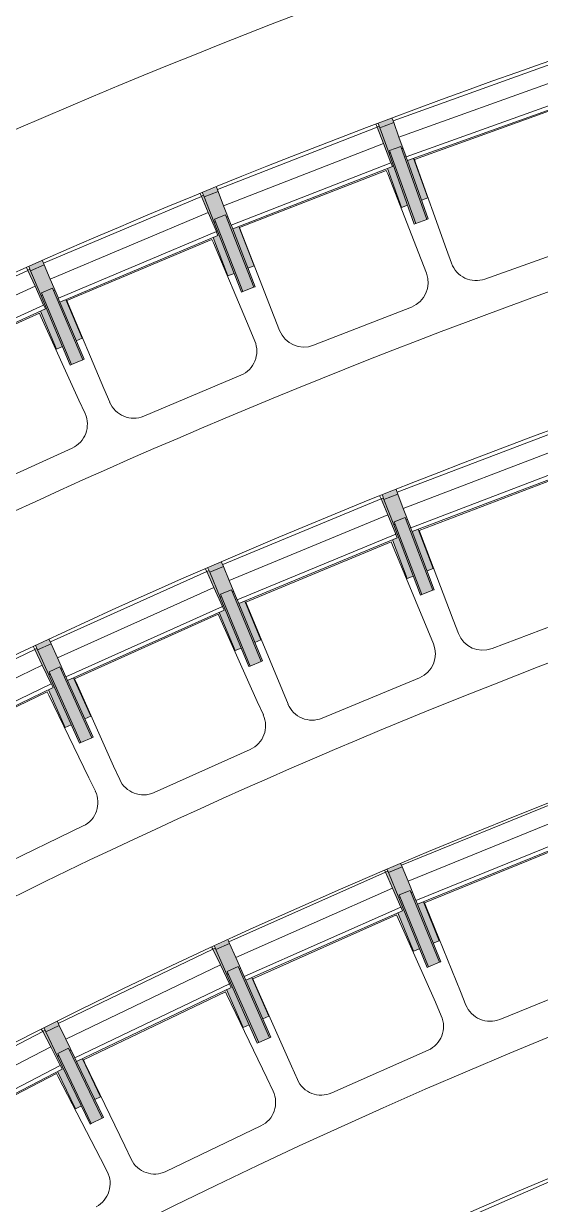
# Model space of a CAD drawing. Header units: millimetres. Extents: x 90978 to 295199, y -4084 to 97293.
# Drawn here: x 203452 to 204839, y 20361 to 23528 of the extents above; entities that cross this region are included whole.
import ezdxf

# ---------------------------------------------------------------- set-up
doc = ezdxf.new("R2010")
doc.units = ezdxf.units.MM
doc.header["$MEASUREMENT"] = 0
doc.layers.add('CSM-STL-XX-ZZ-M3-A-XXXX-00001_detached _19_04_21__rvt-1-Level 0$0$I-FURN', color=8, linetype='CONTINUOUS', lineweight=9)

msp = doc.modelspace()

# ---------------------------------------------------------------- hatches: boundary and pattern name
at = {"layer": 'CSM-STL-XX-ZZ-M3-A-XXXX-00001_detached _19_04_21__rvt-1-Level 0$0$I-FURN'}
h = msp.add_hatch(color=256, dxfattribs=at)
h.paths.add_polyline_path([(204465.9, 23035.1), (204482.4, 23041.1), (204406.5, 23252.9), (204400.8, 23249.8), (204441.9, 23144.3), (204428.7, 23139.2), (204441.9, 23102.2)], flags=0)
h.paths.add_polyline_path([(204520.1, 23054.5), (204536.5, 23060.4), (204498.5, 23166.6), (204482, 23160.7), (204518.6, 23058.7)], flags=0)
for points in [[(204408, 23248.8), (204445.6, 23262.3), (204441.5, 23273.8), (204404, 23259.8)], [(204432.8, 23179.6), (204436.1, 23181.9), (204434, 23187.9), (204464.2, 23198.7), (204466.4, 23192.7), (204470.4, 23193.1), (204445.6, 23262.3), (204408, 23248.8), (204432.5, 23180.4)], [(204504.3, 22991.7), (204534.5, 23002.6), (204464.2, 23198.7), (204434, 23187.9), (204504, 22992.3)], [(204534.5, 23002.6), (204538.2, 23003.9), (204470.4, 23193.1), (204466.4, 23192.7), (204518.6, 23047)], [(204500.6, 22990.4), (204504, 22992.3), (204436.1, 23181.9), (204432.8, 23179.6), (204500.1, 22991.7)], [(203936.8, 23063.4), (203974.1, 23077.9), (203969.6, 23089.3), (203932.5, 23074.4)], [(203963.5, 22994.9), (203966.8, 22997.2), (203964.5, 23003.2), (203994.4, 23014.9), (203996.8, 23008.9), (204000.8, 23009.4), (203974.1, 23077.9), (203936.8, 23063.4), (203963.3, 22995.6)], [(204036.5, 22807.6), (204040.2, 22809), (203966.8, 22997.2), (203963.5, 22994.9), (204035.9, 22809)], [(204040.2, 22809), (204070.1, 22820.7), (203994.4, 23014.9), (203964.5, 23003.2), (204035.5, 22821)], [(204070.1, 22820.7), (204073.8, 22822.1), (204000.8, 23009.4), (203996.8, 23008.9), (204057.1, 22854)], [(203471, 22865.1), (203507.8, 22880.6), (203503, 22892), (203466.3, 22876.1)], [(203499.5, 22797.4), (203502.8, 22799.8), (203500.3, 22805.7), (203529.9, 22818.2), (203532.4, 22812.3), (203536.4, 22812.9), (203507.8, 22880.6), (203471, 22865.1), (203499.3, 22797.9)], [(203581.2, 22613.7), (203610.8, 22626.1), (203529.9, 22818.2), (203500.3, 22805.7), (203564.7, 22652.8)], [(203610.8, 22626.1), (203614.5, 22627.7), (203536.4, 22812.9), (203532.4, 22812.3), (203601.1, 22649.3)], [(203577.6, 22612.1), (203581.2, 22613.7), (203502.2, 22799.4), (203499.5, 22797.4), (203577, 22613.7)], [(204419.2, 22251.8), (204456.5, 22266.1), (204452, 22277.9), (204414.9, 22262.9)], [(204445.3, 22183.2), (204448.6, 22185.5), (204446.4, 22191.5), (204476.4, 22202.9), (204478.7, 22196.9), (204482.7, 22197.4), (204456.5, 22266.1), (204419.2, 22251.8), (204444.9, 22184.4)], [(204520.6, 21996.7), (204550.6, 22008.2), (204476.4, 22202.9), (204446.4, 22191.5), (204517.1, 22005.8)], [(204516.9, 21995.3), (204520.6, 21996.7), (204448.6, 22185.5), (204445.3, 22183.2), (204516.4, 21996.7)], [(204550.6, 22008.2), (204554.3, 22009.6), (204482.7, 22197.4), (204478.7, 22196.9), (204536.8, 22044.4)], [(203951.6, 22056.7), (203988.5, 22072.1), (203983.7, 22083.6), (203947, 22067.7)], [(203979.7, 21988.9), (203983, 21991.3), (203980.5, 21997.2), (204010.2, 22009.5), (204012.6, 22003.6), (204016.7, 22004.2), (203988.5, 22072.1), (203951.6, 22056.7), (203979.3, 21989.9)], [(204056.7, 21803.2), (204060.3, 21804.7), (203983, 21991.3), (203979.7, 21988.9), (204056.1, 21804.7)], [(204060.3, 21804.7), (204090, 21817), (204010.2, 22009.5), (203980.5, 21997.2), (204052.2, 21824.4)], [(204090, 21817), (204093.6, 21818.5), (204016.7, 22004.2), (204012.6, 22003.6), (204079.3, 21842.8)], [(203489.8, 21848.2), (203526.3, 21864.6), (203521.2, 21876), (203484.9, 21859.1)], [(203519.9, 21781.2), (203523.1, 21783.7), (203520.5, 21789.6), (203549.8, 21802.7), (203552.4, 21796.9), (203556.4, 21797.6), (203526.3, 21864.6), (203489.8, 21848.2), (203519.5, 21782.1)], [(203605.8, 21599.4), (203635.1, 21612.6), (203549.8, 21802.7), (203520.5, 21789.6), (203601.1, 21610)], [(203635.1, 21612.6), (203638.7, 21614.2), (203556.4, 21797.6), (203552.4, 21796.9), (203627.5, 21629.5)], [(203602.2, 21597.8), (203605.8, 21599.4), (203522.5, 21783.3), (203520.2, 21780.6), (203601.5, 21599.4)], [(204431.3, 21250.7), (204468.3, 21265.8), (204464.8, 21274.5), (204428, 21258.8)], [(204459, 21182.7), (204462.3, 21185.1), (204459.8, 21191), (204489.6, 21203.1), (204492, 21197.2), (204496, 21197.8), (204468.3, 21265.8), (204431.3, 21250.7), (204458.6, 21183.6)], [(204538.4, 20998), (204568.2, 21010.1), (204489.6, 21203.1), (204459.8, 21191), (204532.1, 21013.4)], [(204568.2, 21010.1), (204571.8, 21011.6), (204496, 21197.8), (204492, 21197.2), (204557, 21037.5)], [(204534.8, 20996.5), (204538.4, 20998), (204462.3, 21185.1), (204459, 21182.7), (204534.2, 20998)], [(203968.2, 21044.2), (204004.8, 21060.4), (204000.7, 21069.7), (203964.3, 21053)], [(203998, 20977.1), (204001.2, 20979.6), (203998.6, 20985.4), (204028, 20998.4), (204030.5, 20992.6), (204034.6, 20993.3), (204004.8, 21060.4), (203968.2, 21044.2), (203997.7, 20977.8)], [(204079.4, 20793.3), (204083, 20794.9), (204000.4, 20978.9), (203998, 20977.1), (204078.7, 20794.9)], [(204083, 20794.9), (204112.4, 20807.9), (204028, 20998.4), (203998.6, 20985.4), (204076.2, 20810.3)], [(204112.4, 20807.9), (204116, 20809.5), (204034.6, 20993.3), (204030.5, 20992.6), (204076.2, 20889.6)], [(203511.7, 20823.7), (203547.7, 20841), (203542.9, 20851), (203507.1, 20833.3)], [(203543.5, 20757.5), (203546.3, 20760.6), (203543.8, 20765.8), (203573.1, 20779.2), (203575.6, 20774), (203579.5, 20774.8), (203547.7, 20841), (203511.7, 20823.7), (203543.2, 20758)], [(203634, 20578), (203663, 20591.9), (203572.8, 20779.7), (203543.8, 20765.8), (203617, 20613.4)], [(203630.5, 20576.2), (203634, 20578), (203546.3, 20759.8), (203543.8, 20756.7), (203629.7, 20578)], [(203663, 20591.9), (203666.5, 20593.6), (203579.5, 20774.8), (203575.6, 20774), (203658.4, 20601.4)]]:
    msp.add_hatch(color=256, dxfattribs=at).paths.add_polyline_path(points, flags=0)
h = msp.add_hatch(color=256, dxfattribs=at)
h.paths.add_polyline_path([(204000.6, 22851.4), (204017, 22857.7), (203935.3, 23067.4), (203929.6, 23064.2), (203973.6, 22959.9), (203960.5, 22954.3), (203996.8, 22861.4)], flags=0)
h.paths.add_polyline_path([(204054.2, 22872.3), (204070.5, 22878.6), (204029.6, 22983.7), (204013.3, 22977.3), (204048.5, 22887)], flags=0)
h = msp.add_hatch(color=256, dxfattribs=at)
h.paths.add_polyline_path([(203540.6, 22654.9), (203556.7, 22661.7), (203469.3, 22869), (203463.8, 22865.7), (203510.6, 22762.6), (203497.7, 22756.7), (203532.4, 22674.4)], flags=0)
h.paths.add_polyline_path([(203593.6, 22677.3), (203609.7, 22684.1), (203565.9, 22788), (203549.8, 22781.2), (203581.2, 22706.5)], flags=0)
h = msp.add_hatch(color=256, dxfattribs=at)
h.paths.add_polyline_path([(204481.4, 22039.4), (204497.7, 22045.6), (204417.6, 22255.9), (204411.4, 22253.2), (204454.8, 22148.6), (204441.8, 22143.2), (204478.7, 22046.5)], flags=0)
h.paths.add_polyline_path([(204535.1, 22059.8), (204551.2, 22066.7), (204511.3, 22171.5), (204495, 22165.2), (204520.6, 22098)], flags=0)
h = msp.add_hatch(color=256, dxfattribs=at)
h.paths.add_polyline_path([(204019.9, 21846.2), (204036.1, 21852.9), (203949.9, 22060.7), (203943.8, 22057.9), (203990.2, 21954.6), (203977.4, 21948.8), (204012.6, 21863.7)], flags=0)
h.paths.add_polyline_path([(204073, 21868.2), (204089.2, 21874.9), (204046, 21979.1), (204029.8, 21972.4), (204060.3, 21898.8)], flags=0)
h = msp.add_hatch(color=256, dxfattribs=at)
h.paths.add_polyline_path([(203564.2, 21639.7), (203580.2, 21646.9), (203488.1, 21852.2), (203482, 21849.1), (203531.4, 21747.2), (203518.7, 21741.1), (203552.4, 21666.1)], flags=0)
h.paths.add_polyline_path([(203616.7, 21663.3), (203632.7, 21670.5), (203586.5, 21773.3), (203570.8, 21765.4), (203605.8, 21687.5)], flags=0)
h = msp.add_hatch(color=256, dxfattribs=at)
h.paths.add_polyline_path([(204498.3, 21039.7), (204514.5, 21046.3), (204429.6, 21254.7), (204423.2, 21251.7), (204469.1, 21148.1), (204456.4, 21142.5), (204492, 21055.1)], flags=0)
h.paths.add_polyline_path([(204551.5, 21061.4), (204567.7, 21068), (204525.2, 21172.5), (204509, 21165.9), (204551.2, 21062.1)], flags=0)
h = msp.add_hatch(color=256, dxfattribs=at)
h.paths.add_polyline_path([(204041.6, 20835.4), (204057.6, 20842.5), (203966.5, 21048.2), (203960.1, 21044.9), (204009.1, 20942.8), (203996.7, 20936.8), (204030.5, 20860.3)], flags=0)
h.paths.add_polyline_path([(204094.2, 20858.7), (204110.2, 20865.8), (204064.5, 20968.9), (204048.8, 20961.1), (204083, 20883.9)], flags=0)
h = msp.add_hatch(color=256, dxfattribs=at)
h.paths.add_polyline_path([(203591.4, 20617.2), (203607.2, 20624.8), (203509.8, 20827.6), (203503.8, 20823.7), (203555.7, 20723.6), (203543.8, 20716.3), (203578.3, 20644.4)], flags=0)
h.paths.add_polyline_path([(203643.2, 20642.1), (203659, 20649.6), (203610.2, 20751.3), (203594.4, 20743.7), (203634, 20661.3)], flags=0)

# ---------------------------------------------------------------- linework, layer by layer
for p, q in [((204443.8, 23267.3), (204876.9, 23422.5)), ((204892.5, 23378.8), (204459.5, 23223.7)), ((204478.3, 23171), (204911.4, 23326.2)), ((204482, 23160.7), (204915.1, 23315.9)), ((204500.7, 23163.6), (204898.4, 23306.1)), ((203972.2, 23082.9), (204400.8, 23249.8)), ((204397.8, 23257.5), (204400.8, 23249.8)), ((204406.5, 23252.9), (204400.5, 23250.7)), ((204400.8, 23249.8), (204417.6, 23206.6)), ((204408, 23248.8), (204404, 23259.8)), ((204408, 23248.8), (204445.6, 23262.3)), ((204408, 23248.8), (204432.8, 23179.6)), ((204441.5, 23273.8), (204445.6, 23262.3)), ((204459.5, 23223.7), (204445.6, 23262.3)), ((204478.3, 23171), (204459.5, 23223.7)), ((204417.6, 23206.6), (203989, 23039.6)), ((204417.6, 23206.6), (204437.9, 23154.5)), ((204434, 23187.9), (204464.2, 23198.7)), ((204434, 23187.9), (204504.3, 22991.7)), ((204464.2, 23198.7), (204534.5, 23002.6)), ((204466.4, 23192.7), (204470.4, 23193.1)), ((204009.3, 22987.6), (204437.9, 23154.5)), ((204432.8, 23179.6), (204436.1, 23181.9)), ((204432.8, 23179.6), (204500.6, 22990.4)), ((204437.7, 23155.1), (204441.9, 23144.3)), ((204482, 23160.7), (204478.1, 23171.7)), ((204538.2, 23003.9), (204482, 23160.7)), ((204536.5, 23060.4), (204498.5, 23166.6)), ((204504, 23154.2), (204500.7, 23163.6)), ((204587.2, 22922.2), (204504, 23154.2)), ((204013.3, 22977.3), (204441.9, 23144.3)), ((204031.9, 22980.7), (204425.5, 23134)), ((204425.5, 23134), (204429.1, 23124.8)), ((204428.7, 23139.2), (204465.9, 23035.1)), ((204429.1, 23124.8), (204518.6, 22895.2)), ((203969.6, 23089.3), (203974.1, 23077.9)), ((203505.8, 22885.5), (203929.6, 23064.2)), ((203926.4, 23071.9), (203929.6, 23064.2)), ((203935.3, 23067.4), (203929.3, 23065.1)), ((203929.6, 23064.2), (203947.7, 23021.5)), ((203936.8, 23063.4), (203932.5, 23074.4)), ((203936.8, 23063.4), (203974.1, 23077.9)), ((203936.8, 23063.4), (203963.5, 22994.9)), ((203989, 23039.6), (203974.1, 23077.9)), ((204520.1, 23054.5), (204536.5, 23060.4)), ((204009.3, 22987.6), (203989, 23039.6)), ((204465.9, 23035.1), (204482.4, 23041.1)), ((203947.7, 23021.5), (203523.8, 22842.8)), ((203947.7, 23021.5), (203969.4, 22970)), ((203963.5, 22994.9), (203966.8, 22997.2)), ((203963.5, 22994.9), (204036.5, 22807.6)), ((203964.5, 23003.2), (203994.4, 23014.9)), ((203964.5, 23003.2), (204040.2, 22809)), ((203994.4, 23014.9), (204070.1, 22820.7)), ((203996.8, 23008.9), (204000.8, 23009.4)), ((204534.5, 23002.6), (204504.3, 22991.7)), ((204538.2, 23003.9), (204534.5, 23002.6)), ((203545.5, 22791.3), (203969.4, 22970)), ((203969.1, 22970.6), (203973.6, 22959.9)), ((204013.3, 22977.3), (204009.1, 22988.2)), ((204073.8, 22822.1), (204013.3, 22977.3)), ((204070.5, 22878.6), (204029.6, 22983.7)), ((204035.5, 22971.4), (204031.9, 22980.7)), ((204124.9, 22741.8), (204035.5, 22971.4)), ((204504.3, 22991.7), (204500.6, 22990.4)), ((203549.8, 22781.2), (203973.6, 22959.9)), ((203568.2, 22785), (203957.5, 22949.1)), ((203957.5, 22949.1), (203961.4, 22940)), ((203960.5, 22954.3), (204000.6, 22851.4)), ((203961.4, 22940), (204057.1, 22712.9)), ((204690, 22842.7), (204955.9, 22938)), ((204600.5, 22885), (204587.2, 22922.2)), ((203460.2, 22873.5), (203463.8, 22865.7)), ((203469.3, 22869), (203463.4, 22866.6)), ((203471, 22865.1), (203466.3, 22876.1)), ((203471, 22865.1), (203507.8, 22880.6)), ((203503, 22892), (203507.8, 22880.6)), ((203523.8, 22842.8), (203507.8, 22880.6)), ((204054.2, 22872.3), (204070.5, 22878.6)), ((204518.6, 22895.2), (204532.9, 22858.3)), ((203044.9, 22675.5), (203463.8, 22865.7)), ((203463.8, 22865.7), (203482.9, 22823.5)), ((203471, 22865.1), (203499.5, 22797.4)), ((203545.5, 22791.3), (203523.8, 22842.8)), ((204000.6, 22851.4), (204017, 22857.7)), ((203482.9, 22823.5), (203064.1, 22633.2)), ((203482.9, 22823.5), (203506.1, 22772.6)), ((203500.3, 22805.7), (203529.9, 22818.2)), ((203500.3, 22805.7), (203581.2, 22613.7)), ((203529.9, 22818.2), (203610.8, 22626.1)), ((203532.4, 22812.3), (203536.4, 22812.9)), ((204040.2, 22809), (204036.5, 22807.6)), ((204070.1, 22820.7), (204040.2, 22809)), ((204073.8, 22822.1), (204070.1, 22820.7)), ((203087.2, 22582.4), (203506.1, 22772.6)), ((203499.5, 22797.4), (203502.8, 22799.8)), ((203499.5, 22797.4), (203577.6, 22612.1)), ((203505.8, 22773.2), (203510.6, 22762.6)), ((203549.8, 22781.2), (203545.2, 22791.9)), ((203614.5, 22627.7), (203549.8, 22781.2)), ((203609.7, 22684.1), (203565.9, 22788)), ((203572.1, 22775.9), (203568.2, 22785)), ((203667.8, 22548.8), (203572.1, 22775.9)), ((203091.8, 22572.4), (203510.6, 22762.6)), ((203110.1, 22576.7), (203494.8, 22751.4)), ((203494.8, 22751.4), (203498.9, 22742.4)), ((203497.7, 22756.7), (203540.6, 22654.9)), ((203498.9, 22742.4), (203600.8, 22518)), ((204139.3, 22705), (204124.9, 22741.8)), ((204229.9, 22665.2), (204493.1, 22767.7)), ((204057.1, 22712.9), (204072.5, 22676.5)), ((203593.6, 22677.3), (203609.7, 22684.1)), ((203540.6, 22654.9), (203556.7, 22661.7)), ((203610.8, 22626.1), (203581.2, 22613.7)), ((203614.5, 22627.7), (203610.8, 22626.1)), ((203581.2, 22613.7), (203577.6, 22612.1)), ((203774.9, 22475.1), (204035.2, 22584.8)), ((203683.2, 22512.4), (203667.8, 22548.8)), ((203600.8, 22518), (203617.2, 22482.1)), ((204454.6, 22271.1), (204884.5, 22434.9)), ((203325.2, 22272.6), (203582.4, 22389.4)), ((204901, 22391.5), (204471.1, 22227.7)), ((204491, 22175.5), (204920.9, 22339.3)), ((204495, 22165.2), (204924.8, 22329)), ((204513.6, 22168.4), (204908.3, 22318.9)), ((204419.2, 22251.8), (204456.5, 22266.1)), ((204452, 22277.9), (204456.5, 22266.1)), ((204471.1, 22227.7), (204456.5, 22266.1)), ((203986.5, 22077), (204411.4, 22253.2)), ((204408.4, 22260.3), (204411.4, 22253.2)), ((204417.6, 22255.9), (204411.3, 22253.4)), ((204411.4, 22253.2), (204429.2, 22210.3)), ((204419.2, 22251.8), (204414.9, 22262.9)), ((204419.2, 22251.8), (204445.3, 22183.2)), ((204429.2, 22210.3), (204004.2, 22034.1)), ((204429.2, 22210.3), (204450.6, 22158.7)), ((204446.4, 22191.5), (204476.4, 22202.9)), ((204491, 22175.5), (204471.1, 22227.7)), ((204476.4, 22202.9), (204550.6, 22008.2)), ((204445.3, 22183.2), (204448.6, 22185.5)), ((204445.3, 22183.2), (204516.9, 21995.3)), ((204446.4, 22191.5), (204520.6, 21996.7)), ((204478.7, 22196.9), (204482.7, 22197.4)), ((204495, 22165.2), (204490.8, 22176.1)), ((204551.5, 22066.1), (204511.3, 22171.5)), ((204025.6, 21982.5), (204450.6, 22158.7)), ((204029.8, 21972.4), (204454.8, 22148.6)), ((204441.8, 22143.2), (204481.4, 22039.4)), ((204450.3, 22159.3), (204454.8, 22148.6)), ((204554.3, 22009.6), (204495, 22165.2)), ((204517.1, 22159.1), (204513.6, 22168.4)), ((204604.9, 21928.9), (204517.1, 22159.1)), ((204048.4, 21976.1), (204438.6, 22137.9)), ((204438.6, 22137.9), (204442.4, 22128.7)), ((204442.4, 22128.7), (204536.8, 21901.1)), ((203983.7, 22083.6), (203988.5, 22072.1)), ((203524.1, 21869.5), (203943.8, 22057.9)), ((203940.6, 22064.9), (203943.8, 22057.9)), ((203949.9, 22060.7), (203943.7, 22058.1)), ((203943.8, 22057.9), (203962.8, 22015.5)), ((203951.6, 22056.7), (203947, 22067.7)), ((203951.6, 22056.7), (203988.5, 22072.1)), ((203951.6, 22056.7), (203979.7, 21988.9)), ((204004.2, 22034.1), (203988.5, 22072.1)), ((204481.4, 22039.4), (204497.7, 22045.6)), ((204535.1, 22059.8), (204551.5, 22066.1)), ((203962.8, 22015.5), (203543.1, 21827.2)), ((203962.8, 22015.5), (203985.7, 21964.6)), ((204025.6, 21982.5), (204004.2, 22034.1)), ((203979.7, 21988.9), (203983, 21991.3)), ((203979.7, 21988.9), (204056.7, 21803.2)), ((203980.5, 21997.2), (204010.2, 22009.5)), ((203980.5, 21997.2), (204060.3, 21804.7)), ((204010.2, 22009.5), (204090, 21817)), ((204012.6, 22003.6), (204016.7, 22004.2)), ((204029.8, 21972.4), (204025.4, 21983.1)), ((204520.6, 21996.7), (204516.9, 21995.3)), ((204550.6, 22008.2), (204520.6, 21996.7)), ((204554.3, 22009.6), (204550.6, 22008.2)), ((203566, 21776.2), (203985.7, 21964.6)), ((203570.5, 21766.2), (203990.2, 21954.6)), ((203985.4, 21965.2), (203990.2, 21954.6)), ((204093.6, 21818.5), (204029.8, 21972.4)), ((204089.2, 21874.9), (204046, 21979.1)), ((204052.2, 21966.9), (204048.4, 21976.1)), ((204146.5, 21739.3), (204052.2, 21966.9)), ((204709.3, 21851.5), (204973.2, 21952.1)), ((203588.9, 21770.5), (203974.3, 21943.5)), ((203974.3, 21943.5), (203978.4, 21934.4)), ((203977.4, 21948.8), (204019.9, 21846.2)), ((203978.4, 21934.4), (204079.3, 21709.6)), ((204618.9, 21892), (204604.9, 21928.9)), ((204536.8, 21901.1), (204551.9, 21864.6)), ((203478.6, 21856.2), (203482, 21849.1)), ((203489.8, 21848.2), (203484.9, 21859.1)), ((203489.8, 21848.2), (203526.3, 21864.6)), ((203521.2, 21876), (203526.3, 21864.6)), ((203543.1, 21827.2), (203526.3, 21864.6)), ((204073, 21868.2), (204089.2, 21874.9)), ((203068, 21648.7), (203482, 21849.1)), ((203488.1, 21852.2), (203481.9, 21849.4)), ((203482, 21849.1), (203502.2, 21807.4)), ((203489.8, 21848.2), (203519.9, 21781.2)), ((203566, 21776.2), (203543.1, 21827.2)), ((204019.9, 21846.2), (204036.1, 21852.9)), ((203502.2, 21807.4), (203088.2, 21607)), ((203502.2, 21807.4), (203526.6, 21757.1)), ((203520.5, 21789.6), (203549.8, 21802.7)), ((203549.8, 21802.7), (203635.1, 21612.6)), ((203552.4, 21796.9), (203556.4, 21797.6)), ((204060.3, 21804.7), (204056.7, 21803.2)), ((204090, 21817), (204060.3, 21804.7)), ((204093.6, 21818.5), (204090, 21817)), ((203519.9, 21781.2), (203523.1, 21783.7)), ((203519.9, 21781.2), (203602.2, 21597.8)), ((203520.5, 21789.6), (203605.8, 21599.4)), ((203570.5, 21766.2), (203565.7, 21776.8)), ((203638.7, 21614.2), (203570.5, 21766.2)), ((203632.7, 21670.5), (203586.5, 21773.3)), ((203593, 21761.4), (203588.9, 21770.5)), ((203693.9, 21536.6), (203593, 21761.4)), ((204253.1, 21665), (204514.1, 21773.1)), ((203112.5, 21556.7), (203526.6, 21757.1)), ((203117.3, 21546.8), (203531.4, 21747.2)), ((203135.6, 21551.6), (203515.8, 21735.7)), ((203515.8, 21735.7), (203520.2, 21726.7)), ((203518.7, 21741.1), (203564.2, 21639.7)), ((203526.3, 21757.7), (203531.4, 21747.2)), ((204161.7, 21702.8), (204146.5, 21739.3)), ((203520.2, 21726.7), (203627.5, 21504.9)), ((204079.3, 21709.6), (204095.5, 21673.5)), ((203616.7, 21663.3), (203632.7, 21670.5)), ((203564.2, 21639.7), (203580.2, 21646.9)), ((203635.1, 21612.6), (203605.8, 21599.4)), ((203638.7, 21614.2), (203635.1, 21612.6)), ((203605.8, 21599.4), (203602.2, 21597.8)), ((203802.6, 21465.3), (204060.3, 21581)), ((203710.1, 21500.5), (203693.9, 21536.6)), ((203627.5, 21504.9), (203644.8, 21469.3)), ((204466.3, 21270.8), (204892.4, 21444.2)), ((204909.9, 21401.2), (204483.8, 21227.8)), ((203358, 21252.8), (203612.2, 21375.8)), ((204504.9, 21176), (204930.9, 21349.4)), ((204509, 21165.9), (204935.1, 21339.3)), ((204527.5, 21169.5), (204918.8, 21328.8)), ((204421.3, 21256), (204423.2, 21251.7)), ((204429.6, 21254.7), (204423, 21252)), ((204431.3, 21250.7), (204428, 21258.8)), ((204431.3, 21250.7), (204468.3, 21265.8)), ((204464.8, 21274.5), (204468.3, 21265.8)), ((204483.8, 21227.8), (204468.3, 21265.8)), ((204002.6, 21065.3), (204423.2, 21251.7)), ((204423.2, 21251.7), (204442, 21209.2)), ((204431.3, 21250.7), (204459, 21182.7)), ((204504.9, 21176), (204483.8, 21227.8)), ((204442, 21209.2), (204021.4, 21022.9)), ((204442, 21209.2), (204464.6, 21158.2)), ((204459.8, 21191), (204489.6, 21203.1)), ((204459.8, 21191), (204538.4, 20998)), ((204489.6, 21203.1), (204568.2, 21010.1)), ((204492, 21197.2), (204496, 21197.8)), ((204044.1, 20971.8), (204464.6, 21158.2)), ((204459, 21182.7), (204462.3, 21185.1)), ((204459, 21182.7), (204534.8, 20996.5)), ((204464.4, 21158.7), (204469.1, 21148.1)), ((204509, 21165.9), (204504.6, 21176.6)), ((204571.8, 21011.6), (204509, 21165.9)), ((204567.7, 21068), (204525.2, 21172.5)), ((204531.3, 21160.3), (204527.5, 21169.5)), ((204624.2, 20932), (204531.3, 21160.3)), ((204048.5, 20961.8), (204469.1, 21148.1)), ((204066.9, 20966), (204453.2, 21137.1)), ((204453.2, 21137.1), (204457.2, 21128)), ((204456.4, 21142.5), (204498.3, 21039.7)), ((204457.2, 21128), (204557, 20902.7)), ((204000.7, 21069.7), (204004.8, 21060.4)), ((204551.5, 21061.4), (204567.7, 21068)), ((203545.4, 20845.8), (203960.1, 21044.9)), ((203957.7, 21050), (203960.1, 21044.9)), ((203966.5, 21048.2), (203959.9, 21045.3)), ((203960.1, 21044.9), (203980.2, 21003.1)), ((203968.2, 21044.2), (203964.3, 21053)), ((203968.2, 21044.2), (204004.8, 21060.4)), ((203968.2, 21044.2), (203998, 20977.1)), ((204021.4, 21022.9), (204004.8, 21060.4)), ((204498.3, 21039.7), (204514.5, 21046.3)), ((203980.2, 21003.1), (203565.5, 20804)), ((203980.2, 21003.1), (204004.4, 20952.7)), ((204044.1, 20971.8), (204021.4, 21022.9)), ((204568.2, 21010.1), (204538.4, 20998)), ((204571.8, 21011.6), (204568.2, 21010.1)), ((203998, 20977.1), (204001.2, 20979.6)), ((203998, 20977.1), (204079.4, 20793.3)), ((203998.6, 20985.4), (204028, 20998.4)), ((203998.6, 20985.4), (204083, 20794.9)), ((204028, 20998.4), (204112.4, 20807.9)), ((204030.5, 20992.6), (204034.6, 20993.3)), ((204048.5, 20961.8), (204043.8, 20972.4)), ((204110.2, 20865.8), (204064.5, 20968.9)), ((204538.4, 20998), (204534.8, 20996.5)), ((203589.7, 20753.6), (204004.4, 20952.7)), ((203594.4, 20743.7), (204009.1, 20942.8)), ((203996.7, 20936.8), (204041.6, 20835.4)), ((204004.1, 20953.3), (204009.1, 20942.8)), ((204116, 20809.5), (204048.5, 20961.8)), ((204070.9, 20956.9), (204066.9, 20966)), ((204170.8, 20731.6), (204070.9, 20956.9)), ((204730.3, 20857), (204991.9, 20963.5)), ((203612.7, 20748.5), (203993.6, 20931.3)), ((203993.6, 20931.3), (203997.9, 20922.4)), ((203997.9, 20922.4), (204104.5, 20700.2)), ((204639.1, 20895.4), (204624.2, 20932)), ((204557, 20902.7), (204573, 20866.6)), ((203511.7, 20823.7), (203547.7, 20841)), ((203542.9, 20851), (203547.7, 20841)), ((203565.5, 20804), (203547.7, 20841)), ((204041.6, 20835.4), (204057.6, 20842.5)), ((204094.2, 20858.7), (204110.2, 20865.8)), ((203095.1, 20612.5), (203503.5, 20824.1)), ((203500.5, 20830.1), (203503.5, 20824.1)), ((203509.8, 20827.6), (203503.4, 20824.5)), ((203503.5, 20824.1), (203524.9, 20782.9)), ((203511.7, 20823.7), (203507.1, 20833.3)), ((203511.7, 20823.7), (203543.5, 20757.5)), ((204116, 20809.5), (204112.4, 20807.9)), ((203524.9, 20782.9), (203116.5, 20571.3)), ((203524.9, 20782.9), (203550.6, 20733.3)), ((203543.8, 20765.8), (203572.8, 20779.7)), ((203589.7, 20753.6), (203565.5, 20804)), ((203572.8, 20779.7), (203663, 20591.9)), ((204083, 20794.9), (204079.4, 20793.3)), ((204112.4, 20807.9), (204083, 20794.9)), ((203543.5, 20757.5), (203546.6, 20760.1)), ((203543.5, 20757.5), (203630.5, 20576.2)), ((203543.8, 20765.8), (203634, 20578)), ((203575.6, 20774), (203579.5, 20774.8)), ((203594.4, 20743.7), (203589.4, 20754.2)), ((203659, 20649.6), (203610.2, 20751.3)), ((203617, 20739.5), (203612.7, 20748.5)), ((204279.1, 20659.8), (204537.4, 20774.2)), ((203142.2, 20521.7), (203550.6, 20733.3)), ((203147.2, 20511.9), (203555.7, 20723.6)), ((203543.4, 20717.2), (203591.4, 20617.2)), ((203550.3, 20733.9), (203555.7, 20723.6)), ((203666.5, 20593.6), (203594.4, 20743.7)), ((203723.7, 20517.4), (203617, 20739.5)), ((204186.8, 20695.5), (204170.8, 20731.6)), ((203165.4, 20517.2), (203540.5, 20711.6)), ((203540.5, 20711.6), (203545, 20702.8)), ((203545, 20702.8), (203658.4, 20484)), ((204104.5, 20700.2), (204121.6, 20664.6)), ((203591.4, 20617.2), (203607.2, 20624.8)), ((203643.2, 20642.1), (203659, 20649.6)), ((203663, 20591.9), (203634, 20578)), ((203666.5, 20593.6), (203663, 20591.9)), ((203634, 20578), (203630.5, 20576.2)), ((203834.2, 20448.9), (204088.8, 20571.2)), ((203740.8, 20481.8), (203723.7, 20517.4)), ((203658.4, 20484), (203676.6, 20448.9)), ((204483.5, 20256.2), (204905.2, 20440.1))]:
    msp.add_line(p, q, dxfattribs=at)
for centre, radius, start, end in [((210932.5, 5981.5), 19754.9, 91.5513, 120.15848), ((210932.5, 5919), 19404.9, 91.57928, 120.06908), ((210932.5, 5981.5), 18821.9, 91.62821, 120.16633), ((210932.5, 5981.5), 18471.9, 91.65907, 120.16949), ((210932.5, 5981.5), 17888.9, 91.71316, 120.17501), ((210932.5, 5981.5), 17538.9, 91.74736, 120.1785), ((210932.5, 5981.5), 16955.9, 91.80746, 120.18464), ((204666.4, 22908.6), 70, 199.7137, 289.7137), ((204467.7, 22832.9), 70, 291.2853, 21.2853), ((204204.5, 22730.4), 70, 201.2853, 291.2853), ((204008, 22649.3), 70, 292.8569, 22.8569), ((210932.5, 5981.5), 16605.9, 91.84556, 120.18853), ((203747.7, 22539.6), 70, 202.8569, 292.8569), ((203553.4, 22453.1), 70, 294.4285, 24.4285), ((210932.5, 5981.5), 16022.9, 91.91274, 120.19539), ((204684.3, 21916.9), 70, 200.8614, 290.8614), ((204487.3, 21837.8), 70, 292.5178, 22.5178), ((204226.3, 21729.6), 70, 202.5178, 292.5178), ((204031.6, 21644.9), 70, 294.1742, 24.1742), ((210932.5, 5981.5), 15672.9, 91.95547, 120.19975), ((203773.9, 21529.2), 70, 204.1742, 294.1742), ((203581.7, 21438.8), 70, 295.8306, 25.8306), ((210932.5, 5981.5), 15089.9, 92.03105, 120.20747), ((204703.9, 20921.8), 70, 202.1463, 292.1463), ((204509, 20838.2), 70, 293.8956, 23.8956), ((210932.5, 5981.5), 14739.9, 92.0793, 120.2124), ((204250.8, 20723.8), 70, 203.8956, 293.8956), ((204058.5, 20634.3), 70, 295.6448, 25.6448), ((203803.9, 20512), 70, 205.6448, 295.6448), ((203614.4, 20416.7), 70, 297.3941, 27.3941)]:
    msp.add_arc(centre, radius, start, end, dxfattribs=at)

doc.saveas('drawing.dxf')
